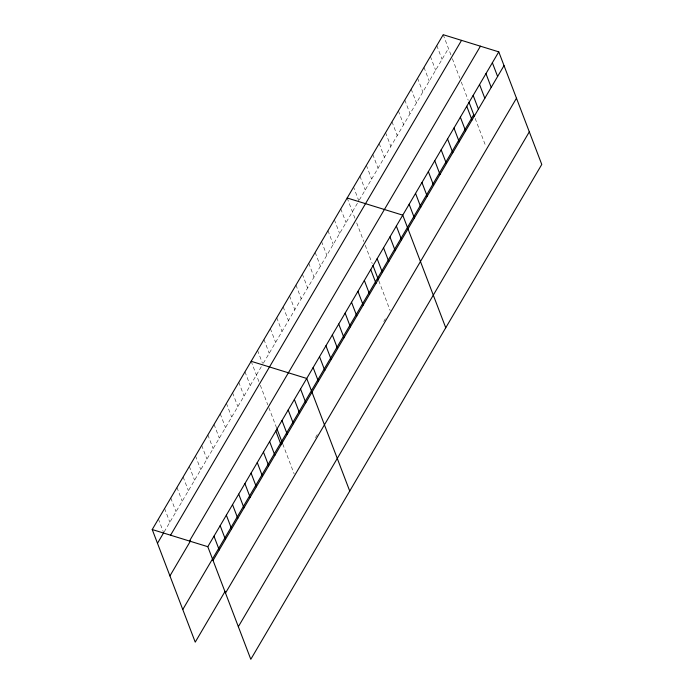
<?xml version="1.0" encoding="UTF-8"?>
<svg xmlns="http://www.w3.org/2000/svg" width="694" height="694" viewBox="0 0 694 694"><rect width="100%" height="100%" fill="white"/><g stroke="black" fill="none" stroke-linecap="round" stroke-linejoin="round"><path stroke-width="0.52" stroke-dasharray="3.47 2.6" d="M164.183 531.899L262.809 364.15M263.347 363.248L358.833 200.861L353.584 187.111M359.362 199.95L448.454 48.45M315.501 437.61L317.635 433.976M383.782 321.487L385.378 318.763M443.197 34.7L450.944 54.973M452.367 58.704L459.836 78.275M461.276 82.031L468.242 100.274M475.164 118.405L485.843 146.373M436.795 45.587L442.052 59.337M430.401 56.474L435.65 70.224M423.999 67.361L429.248 81.103M417.597 78.249L422.846 91.99M411.195 89.136L416.443 102.877M404.793 100.023L410.041 113.764M398.391 110.901L403.639 124.651M391.989 121.788L397.237 135.538M385.586 132.675L390.835 146.425M379.184 143.563L384.441 157.312M372.782 154.45L378.039 168.2M366.389 165.337L371.637 179.087M359.986 176.224L365.235 189.974M347.182 197.998L354.92 218.272M356.699 222.93L363.821 241.573M365.252 245.329L372.218 263.573M378.794 280.775L390.175 310.6M340.78 208.885L346.028 222.627M334.378 219.772L339.626 233.514M327.976 230.66L333.224 244.401M321.574 241.547L326.822 255.288M315.171 252.425L320.42 266.175M308.769 263.312L314.026 277.062M302.376 274.199L307.624 287.949M295.974 285.087L301.222 298.836M289.572 295.974L294.82 309.724M283.169 306.861L288.418 320.611M276.767 317.748L282.016 331.498M270.365 328.635L275.613 342.385M263.963 339.522L269.211 353.272M257.561 350.409L262.436 363.17M251.159 361.296L258.905 381.57M260.328 385.291L267.797 404.871M268.864 407.664L276.568 427.834M282.77 444.073L294.161 473.898M244.982 371.811L250.23 385.56M238.797 382.325L244.045 396.074M232.611 392.839L237.86 406.589M226.426 403.353L231.675 417.103M220.25 413.867L225.498 427.617M214.064 424.39L219.313 438.131M207.879 434.904L213.127 448.645M201.694 445.418L206.942 459.168M195.517 455.932L200.766 469.682M189.332 466.446L194.58 480.196M183.147 476.96L188.395 490.71M176.961 487.474L182.21 501.224M170.785 497.997L176.033 511.738M164.599 508.511L169.848 522.252M158.414 519.025L163.29 531.786"/><path stroke-width="1.04" d="M225.116 591.314L195.231 642.141L152.229 529.539L443.197 34.7L498.769 51.859L541.771 164.461L250.803 659.3L207.801 546.699L498.769 51.859M157.477 543.289L163.663 532.775M170.568 535.204L461.536 40.365M189.462 541.034L480.43 46.194M169.935 575.907L190.546 540.86M182.774 609.523L473.742 114.683M213.049 560.448L504.018 65.609M225.507 593.066L516.475 98.227M238.346 626.682L529.314 131.843M347.182 197.998L402.754 215.157L445.748 327.759M251.159 361.296L306.731 378.456L349.733 491.057M152.229 529.539L207.801 546.699M492.367 62.746L497.615 76.496M485.965 73.633L491.213 87.383M479.563 84.521L484.82 98.27M473.161 95.408L478.418 109.149M468.971 102.2L474.453 116.54M466.767 106.295L472.015 120.036M460.365 117.182L465.613 130.923M453.963 128.06L459.211 141.81M447.561 138.947L452.809 152.697M441.158 149.835L446.407 163.584M434.756 160.722L440.005 174.472M428.354 171.609L433.603 185.359M421.952 182.496L427.2 196.246M415.55 193.383L420.798 207.133M409.148 204.27L414.405 218.02M396.352 226.044L401.6 239.794M389.95 236.932L395.198 250.673M383.548 247.819L388.796 261.56M377.146 258.706L382.394 272.447M372.956 265.49L378.438 279.838M370.743 269.584L375.992 283.334M364.341 280.471L369.59 294.221M357.939 291.359L363.188 305.108M351.537 302.246L356.785 315.996M345.135 313.133L350.392 326.883M338.733 324.02L343.99 337.77M332.339 334.907L337.588 348.657M325.937 345.794L331.185 359.544M319.535 356.681L324.783 370.431M313.133 367.568L318.381 381.318M300.545 388.97L305.794 402.72M294.36 399.484L299.617 413.234M288.183 409.998L293.432 423.748M281.998 420.512L287.247 434.262M276.932 428.788L282.415 443.136M275.813 431.026L281.061 444.776M269.628 441.549L274.885 455.29M263.451 452.063L268.699 465.804M257.266 462.577L262.514 476.327M251.081 473.091L256.329 486.841M244.904 483.605L250.152 497.355M238.719 494.119L243.967 507.869M232.533 504.633L237.782 518.383M226.348 515.156L231.596 528.897M220.172 525.67L225.42 539.412M213.986 536.184L219.235 549.934"/></g></svg>
